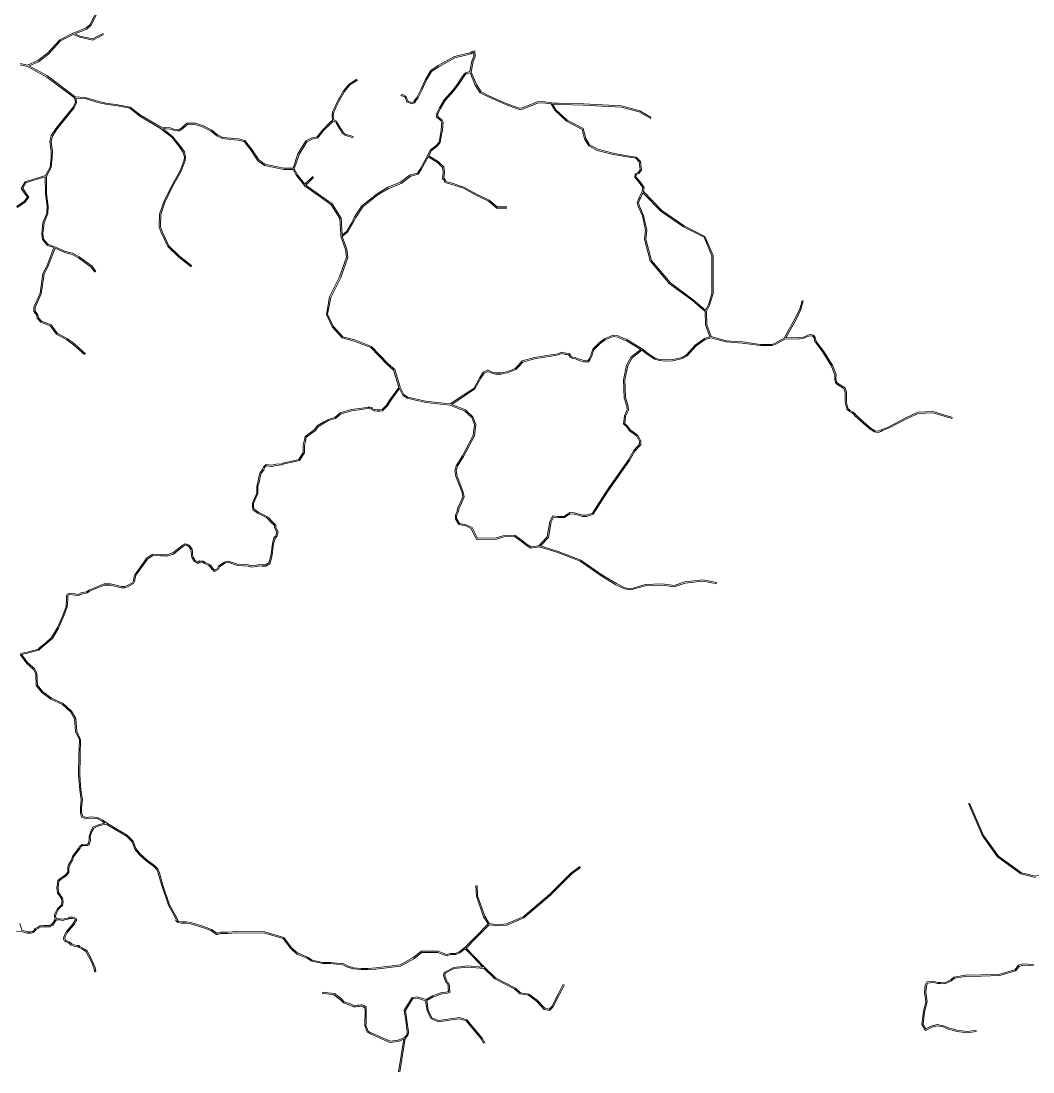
# Model space of a CAD drawing. Header units: millimetres. Extents: x 617885 to 663705, y 7172943 to 7234736.
# Drawn here: x 634792 to 639759, y 7202743 to 7207900 of the extents above; entities that cross this region are included whole.
import ezdxf

# ---------------------------------------------------------------- set-up
doc = ezdxf.new("R2010")
doc.units = ezdxf.units.MM
doc.layers.add('VIAS', color=7, linetype='Continuous', lineweight=5)

msp = doc.modelspace()

# ---------------------------------------------------------------- linework, layer by layer
at = {"layer": 'VIAS', "color": 253}
for points in [[(635188.2, 7207998.7), (635130.6, 7207883.6), (635112.3, 7207866.2), (635047.2, 7207840.4), (635047, 7207840.3), (634982.4, 7207808), (634922.8, 7207742.3), (634874.5, 7207706.1), (634824.3, 7207683.2), (634789.5, 7207691.7)], [(635194.6, 7207839.4), (635173.1, 7207827.3), (635144.5, 7207813), (635082.5, 7207826.2), (635056.2, 7207837.5), (635115.6, 7207861.1), (635135.5, 7207880), (635193.7, 7207996.2)], [(636440.8, 7207614.8), (636402.4, 7207591.1), (636375.4, 7207558.3), (636349.7, 7207514.8), (636332.5, 7207478.3), (636320.9, 7207454.4), (636318.8, 7207437.3), (636321.1, 7207414.2), (636307.9, 7207401.8), (636272.6, 7207366.6), (636245.1, 7207332.2), (636219, 7207326.7), (636189.8, 7207312.1), (636151.3, 7207247.9), (636127.8, 7207178.5), (636081.9, 7207178.5), (635988.9, 7207197.7), (635959.5, 7207219), (635926.6, 7207268.4), (635890.6, 7207314.1), (635858.7, 7207321.7), (635821.8, 7207324.8), (635783.3, 7207329), (635757.1, 7207342.7), (635729, 7207365.3), (635684.4, 7207387.3), (635646.8, 7207399.2), (635616.1, 7207399.7), (635606.2, 7207398.6), (635596.2, 7207390.2), (635580.8, 7207375.7), (635568.5, 7207368), (635559.5, 7207367.1), (635542.6, 7207370.4), (635525.4, 7207376.3), (635479.2, 7207379.2), (635378.5, 7207438), (635328, 7207477.9), (635266.6, 7207489.9), (635208.6, 7207497.8), (635169.3, 7207506.9), (635107.1, 7207525.5), (635058.5, 7207527.6), (634921.7, 7207630.8), (634831.3, 7207679.8), (634877.5, 7207700.9), (634926.8, 7207737.8), (634986.1, 7207803.1), (635048.4, 7207834.3), (635080.7, 7207820.4), (635145.3, 7207806.7), (635175.9, 7207822), (635197.5, 7207834.1)], [(636656.2, 7207537.3), (636661.2, 7207533.9), (636675.2, 7207527.7), (636679.5, 7207520.6), (636684, 7207510), (636684, 7207503.7), (636709.6, 7207494.5), (636722.6, 7207498.2), (636727.3, 7207502.9), (636727.3, 7207506.3), (636739.8, 7207522), (636761, 7207564.4), (636782, 7207611.2), (636807.5, 7207652.6), (636842.5, 7207676.4), (636921.4, 7207719.9), (636968, 7207731.1), (636999.3, 7207739.4), (637009, 7207745.8), (637013.2, 7207746.6), (637014.5, 7207728), (637004.9, 7207704.1), (636995.5, 7207652.2), (636974.4, 7207646.1), (636964.7, 7207637.5), (636950.1, 7207616), (636935.4, 7207593.8), (636911.8, 7207560.9), (636869.1, 7207513.6), (636845.2, 7207473.8), (636832.5, 7207448), (636831.4, 7207429.4), (636835.6, 7207426.1), (636854.8, 7207410.8), (636858.1, 7207403.3), (636854.7, 7207366.2), (636849.1, 7207334.1), (636844.3, 7207306.2), (636829.6, 7207288.9), (636799.6, 7207266.7), (636786.8, 7207238.7), (636751.2, 7207174.2), (636737.8, 7207153.8), (636702.6, 7207145), (636654.1, 7207109.2), (636592.5, 7207084.6), (636540.1, 7207052.3), (636464.9, 7206993.3), (636429.6, 7206939.9), (636415, 7206910.7), (636391.7, 7206869.8), (636367.7, 7206849.9), (636367.7, 7206854.5), (636363, 7206933.3), (636318.5, 7207003.1), (636263.4, 7207042.4), (636189.9, 7207095.1), (636228.1, 7207133.2)], [(636659.5, 7207542.3), (636664.1, 7207539.2), (636679.4, 7207532.4), (636684.8, 7207523.3), (636690, 7207511.2), (636690, 7207507.9), (636709.8, 7207500.8), (636719.4, 7207503.6), (636721.3, 7207505.4), (636721.3, 7207508.4), (636734.7, 7207525.2), (636755.6, 7207567), (636776.7, 7207614), (636803.1, 7207656.8), (636839.3, 7207681.6), (636919.2, 7207725.5), (636966.6, 7207737), (636996.8, 7207744.9), (637006.6, 7207751.4), (637018.7, 7207753.8), (637020.6, 7207727.1), (637010.7, 7207702.5), (637001.2, 7207650.2), (637027.1, 7207588.8), (637050, 7207552.7), (637091.7, 7207532.3), (637173.7, 7207496.3), (637237.2, 7207473.1), (637251.5, 7207473.9), (637286.2, 7207487.3), (637325.5, 7207503.7), (637351.8, 7207505.2), (637396, 7207499.1), (637427.8, 7207497.6), (637437.9, 7207496.1), (637552.1, 7207493.7), (637738.5, 7207484.3), (637828.7, 7207460.5), (637885.6, 7207427.4)], [(634769.8, 7206990.6), (634806.7, 7207014.3), (634823.7, 7207036), (634812.9, 7207051.4), (634793.2, 7207079.4), (634812, 7207111.1), (634848.8, 7207123.4), (634912.2, 7207142.5), (634934.5, 7207184), (634939.7, 7207231.6), (634940, 7207262.1), (634933.2, 7207308.2), (634940.2, 7207338.2), (634964.4, 7207374.4), (635005.3, 7207425.5), (635047.5, 7207477.8), (635058.8, 7207502.1), (635054.7, 7207523), (634918.4, 7207625.7), (634823.5, 7207677.2), (634787.2, 7207686.1)], [(637177, 7206988.7), (637129.1, 7206988.7), (637089.8, 7207020.9), (637028.2, 7207050.9), (636965.7, 7207085.7), (636898.4, 7207108.1), (636890.6, 7207109.5), (636876.6, 7207113.3), (636873.4, 7207122.4), (636866.8, 7207128.9), (636870.2, 7207159), (636867.2, 7207184.5), (636840, 7207210.3), (636793.3, 7207238.5), (636804.4, 7207262.8), (636833.7, 7207284.5), (636849.9, 7207303.6), (636855, 7207333.1), (636860.7, 7207365.4), (636864.2, 7207404.3), (636859.7, 7207414.5), (636839.4, 7207430.8), (636837.6, 7207432.2), (636838.5, 7207446.4), (636850.5, 7207470.9), (636874, 7207510), (636916.5, 7207557.1), (636940.3, 7207590.4), (636955.1, 7207612.6), (636969.2, 7207633.5), (636977.3, 7207640.7), (636996.4, 7207646.2), (637021.8, 7207586), (637045.9, 7207548.1), (637089.2, 7207526.9), (637171.5, 7207490.7), (637236.3, 7207467), (637252.7, 7207468), (637288.4, 7207481.7), (637326.8, 7207497.8), (637351.5, 7207499.2), (637393.8, 7207493.3), (637413, 7207460.8), (637468.6, 7207409.2), (637546.4, 7207368.4), (637558, 7207322.1), (637578.3, 7207287.6), (637620.6, 7207265.5), (637697.7, 7207245.7), (637756.8, 7207235.1), (637808.9, 7207227.4), (637826.2, 7207208.7), (637830.7, 7207170.3), (637821, 7207157.8), (637806, 7207151.2), (637804.1, 7207134.1), (637826.7, 7207108.2), (637844.7, 7207082.9), (637840.8, 7207063.6), (637828.4, 7207037.2), (637824.6, 7207028.8), (637815.9, 7207009.2), (637821.3, 7206990.5), (637842.3, 7206944.3), (637856.9, 7206873.6), (637852.7, 7206829.4), (637880.3, 7206723), (637975.7, 7206610.8), (638087.8, 7206528.3), (638150, 7206475.8), (638152.2, 7206409.2), (638173.6, 7206351.1), (638147.4, 7206342.3), (638101.2, 7206310.4), (638057, 7206261.6), (638036.6, 7206249.4), (637990, 7206239.7), (637956.1, 7206238.1), (637924.9, 7206240.2), (637904.9, 7206246.5), (637870.8, 7206268.5), (637841.8, 7206290.7), (637841.2, 7206291.1), (637779, 7206329.8), (637764.6, 7206338.7), (637751.5, 7206342), (637723.4, 7206354.9), (637698.5, 7206358.3), (637656.5, 7206340.7), (637631.3, 7206323.1), (637598.3, 7206290.2), (637594.9, 7206281), (637590.5, 7206270), (637588.3, 7206257.3), (637580, 7206242.8), (637574.5, 7206233.6), (637556.8, 7206234.6), (637554, 7206234.6), (637533, 7206240.8), (637514.6, 7206248.4), (637497.5, 7206251.6), (637491.4, 7206255.1), (637489.5, 7206261), (637482.9, 7206268.9), (637467.5, 7206270.1), (637464.6, 7206270.1), (637443.4, 7206275.6), (637427.7, 7206267.8), (637393.7, 7206262.3), (637311.7, 7206248.6), (637252, 7206232.2), (637230, 7206208.3), (637216.8, 7206195.1), (637194, 7206185.6), (637178.7, 7206179.9), (637161.4, 7206176), (637148.1, 7206174.1), (637121.3, 7206174.1), (637104.5, 7206177.9), (637084, 7206188.1), (637060.4, 7206177.4), (637044.3, 7206151.2), (637015.4, 7206099.2), (636965.9, 7206066.3), (636898.8, 7206021.9), (636866.8, 7206024.6), (636778.4, 7206034.6), (636690.1, 7206055.3), (636671.1, 7206068.3), (636652.7, 7206103.3), (636645.8, 7206127), (636626, 7206190.5), (636593.7, 7206218.9), (636511.9, 7206303.9), (636429.7, 7206335.5), (636370.9, 7206350.9), (636324.7, 7206403.1), (636297.1, 7206461.4), (636312.6, 7206544.5), (636361.1, 7206642.7), (636396.2, 7206740.5), (636391.1, 7206781.4), (636368.3, 7206842.5), (636396.4, 7206865.9), (636420.3, 7206907.8), (636434.8, 7206936.9), (636469.4, 7206989.2), (636543.6, 7207047.4), (636595.2, 7207079.3), (636657.1, 7207103.9), (636705.2, 7207139.4), (636741.5, 7207148.5), (636756.4, 7207171.1), (636790.6, 7207233.2), (636836.3, 7207205.5), (636861.5, 7207181.6), (636864.2, 7207159), (636860.5, 7207126.7), (636868.2, 7207119.1), (636872, 7207108.3), (636889.2, 7207103.6), (636897, 7207102.2), (636963.2, 7207080.2), (637025.4, 7207045.6), (637086.5, 7207015.8), (637127, 7206982.7), (637177, 7206982.7)], [(636444, 7207609.7), (636406.4, 7207586.5), (636380.3, 7207554.8), (636355, 7207512), (636337.9, 7207475.7), (636326.7, 7207452.7), (636324.9, 7207437.2), (636327.1, 7207415.1), (636341, 7207409), (636360.6, 7207375.2), (636374.6, 7207351.7), (636383.5, 7207345.3), (636423.4, 7207333)], [(635627, 7206694.8), (635566.5, 7206741.8), (635512.2, 7206793.8), (635480.6, 7206862.6), (635470.3, 7206888.9), (635471.7, 7206952.4), (635492.3, 7207012.6), (635530.7, 7207090.5), (635572.4, 7207165.9), (635592.4, 7207218), (635593.7, 7207232.6), (635588.3, 7207255.7), (635573.8, 7207277.7), (635533.1, 7207328.2), (635476.6, 7207373.8), (635375.1, 7207433.1), (635325.4, 7207472.3), (635265.6, 7207484), (635207.5, 7207491.9), (635167.8, 7207501.1), (635106.1, 7207519.5), (635061.1, 7207521.5), (635065.1, 7207501.3), (635052.6, 7207474.6), (635009.9, 7207421.7), (634969.2, 7207370.9), (634945.8, 7207335.8), (634939.3, 7207308), (634946, 7207262.5), (634945.7, 7207231.3), (634940.3, 7207182.2), (634917.3, 7207139.2), (634917.6, 7207053.3), (634925.6, 7206992.3), (634924.2, 7206955.8), (634905.7, 7206909.4), (634899.4, 7206857), (634902.5, 7206830.3), (634925.5, 7206803.6), (634958.2, 7206793), (634958.5, 7206792.9), (635009.8, 7206769.8), (635045.3, 7206760.6), (635077.3, 7206743.3), (635140.8, 7206697), (635159.4, 7206671.7)], [(638625.6, 7206528.5), (638613.9, 7206486.4), (638590.5, 7206438.4), (638537.9, 7206345), (638494, 7206319.6), (638478.4, 7206313.6), (638421.7, 7206313.6), (638332.6, 7206325.7), (638252.6, 7206331.7), (638179.8, 7206351.7), (638158.2, 7206410.4), (638156, 7206476.6), (638171.3, 7206506.3), (638188.9, 7206563), (638189.4, 7206648.7), (638189.4, 7206750.2), (638149, 7206843.5), (638047.2, 7206895.9), (637937.4, 7206970.2), (637846.9, 7207063.6), (637851, 7207084.3), (637831.5, 7207112), (637810.4, 7207136.1), (637811.6, 7207147.1), (637824.8, 7207152.9), (637836.9, 7207168.5), (637832, 7207211.3), (637811.9, 7207233.1), (637757.7, 7207241), (637699, 7207251.6), (637622.8, 7207271.1), (637582.6, 7207292.1), (637563.6, 7207324.4), (637551.6, 7207372.4), (637472.1, 7207414.1), (637417.7, 7207464.6), (637401.1, 7207492.8), (637427.2, 7207491.6), (637437.4, 7207490.1), (637551.9, 7207487.7), (637737.6, 7207478.3), (637826.4, 7207455), (637882.6, 7207422.2)], [(636421.6, 7207327.2), (636380.8, 7207339.9), (636370.1, 7207347.5), (636355.4, 7207372.2), (636336.8, 7207404.3), (636324.9, 7207409.5), (636312, 7207397.5), (636277.1, 7207362.5), (636248.4, 7207326.7), (636221, 7207321), (636194.1, 7207307.5), (636156.7, 7207245.4), (636133.2, 7207175.8), (636148.9, 7207145.8), (636185.6, 7207099.2), (636223.8, 7207137.5)], [(635630.7, 7206699.5), (635570.4, 7206746.4), (635517.2, 7206797.3), (635486.1, 7206864.9), (635476.3, 7206890), (635477.6, 7206951.4), (635497.9, 7207010.3), (635536, 7207087.7), (635577.9, 7207163.3), (635598.3, 7207216.6), (635599.8, 7207233.1), (635593.9, 7207258.1), (635578.7, 7207281.2), (635537.4, 7207332.4), (635487.6, 7207372.7), (635524.2, 7207370.4), (635541, 7207364.6), (635559.2, 7207361.1), (635570.5, 7207362.2), (635584.5, 7207371), (635600.2, 7207385.7), (635608.7, 7207392.8), (635616.3, 7207393.7), (635645.8, 7207393.2), (635682.2, 7207381.7), (635725.7, 7207360.2), (635753.8, 7207337.6), (635781.5, 7207323.2), (635821.3, 7207318.8), (635857.8, 7207315.8), (635887.1, 7207308.7), (635921.7, 7207264.8), (635955.1, 7207214.8), (635986.4, 7207192), (636081.3, 7207172.5), (636128.1, 7207172.5), (636143.9, 7207142.5), (636182.9, 7207092.8), (636183.5, 7207092.3), (636260, 7207037.5), (636314.1, 7206998.9), (636357.1, 7206931.4), (636361.7, 7206854.3), (636361.7, 7206843.5), (636361.9, 7206842.4), (636385.3, 7206779.9), (636390.1, 7206741.2), (636355.6, 7206645), (636306.8, 7206546.4), (636290.9, 7206460.5), (636319.7, 7206399.8), (636367.6, 7206345.6), (636427.8, 7206329.7), (636508.5, 7206298.7), (636589.6, 7206214.6), (636620.8, 7206187.2), (636640, 7206125.3), (636646.6, 7206102.7), (636605.9, 7206046.1), (636595.1, 7206031.6), (636586.2, 7206015.7), (636575.8, 7206005.2), (636563.9, 7205993.4), (636552.6, 7205991.8), (636540.5, 7205991.8), (636529.7, 7205993.6), (636524.9, 7205993.6), (636517.6, 7205997.9), (636515.6, 7206003.9), (636504.7, 7206006.1), (636495.1, 7206006.1), (636487.7, 7206004.3), (636464.5, 7206000.7), (636412.3, 7205993.5), (636357.7, 7205977.1), (636332.6, 7205955.6), (636298.9, 7205945), (636278.8, 7205934.1), (636247.8, 7205915.8), (636231.6, 7205894.2), (636186.2, 7205861.5), (636182.4, 7205839), (636176.9, 7205819), (636176.9, 7205783.7), (636154.8, 7205749.6), (636129.1, 7205742.8), (636081.8, 7205733.2), (636071.2, 7205727.9), (636044.7, 7205726.2), (636023.5, 7205720.9), (635995.8, 7205724.5), (635981.6, 7205712.3), (635977.9, 7205699.6), (635965.4, 7205685.2), (635958, 7205657.5), (635956.2, 7205643.2), (635948.9, 7205617.9), (635948.9, 7205584.1), (635927.4, 7205534), (635927.4, 7205513.2), (635931.5, 7205501), (635955.8, 7205484.2), (635966.7, 7205478.7), (635995.1, 7205464.5), (636003.7, 7205457.7), (636019.7, 7205439.9), (636036.8, 7205424.5), (636036.8, 7205414.4), (636047.3, 7205393.3), (636042.4, 7205373.7), (636033.5, 7205364.8), (636026.1, 7205337), (636022.5, 7205313.4), (636020.7, 7205293.8), (636015.3, 7205265.4), (636008.5, 7205241.6), (635992.3, 7205231.9), (635975.5, 7205231.9), (635964.4, 7205233.7), (635947.8, 7205230), (635923.5, 7205226.6), (635907.7, 7205231.8), (635882.2, 7205233.7), (635853.9, 7205235.4), (635809.3, 7205250.7), (635790.3, 7205245.3), (635777.1, 7205237.4), (635761.2, 7205225.5), (635754.9, 7205213), (635742.2, 7205206.6), (635740, 7205208.1), (635732.8, 7205215.3), (635725.2, 7205225.5), (635717, 7205233.6), (635695.2, 7205243.8), (635685.9, 7205250.5), (635667.3, 7205251.9), (635660.3, 7205246.1), (635646.3, 7205253.6), (635636.9, 7205270.2), (635634.4, 7205282.3), (635633.2, 7205297.4), (635631.8, 7205309.6), (635627.5, 7205315.3), (635621.1, 7205324.4), (635616.7, 7205328.7), (635605.7, 7205334.2), (635596.6, 7205335.7), (635585.3, 7205328.7), (635572.5, 7205318.4), (635536.8, 7205290.3), (635507.3, 7205280.5), (635476.2, 7205281.8), (635437.1, 7205284.4), (635407.8, 7205264.5), (635391, 7205239.9), (635350.1, 7205183.7), (635346.1, 7205167.8), (635343.6, 7205152.9), (635339.2, 7205144), (635316, 7205131.8), (635301.5, 7205125.7), (635284.6, 7205125.7), (635253.2, 7205133.3), (635230, 7205138.4), (635200.9, 7205138.7), (635148.6, 7205118.3), (635125.1, 7205108.1), (635115.3, 7205099.7), (635091.3, 7205095.5), (635073, 7205087.1), (635056.6, 7205089.8), (635031.3, 7205092.8), (635019.3, 7205087.6), (635015.8, 7205077.2), (635015.8, 7205062.5), (635013, 7205027.1), (634996.7, 7204983.8), (634970.5, 7204924.7), (634941.1, 7204875), (634915.2, 7204851.3), (634885.4, 7204827.3), (634876.7, 7204818.6), (634822.7, 7204804), (634790.2, 7204796.9)], [(636792.1, 7207235.8), (636792.1, 7207235.9)], [(634773.5, 7206985.9), (634810.7, 7207009.8), (634831.1, 7207035.8), (634817.8, 7207054.8), (634800.3, 7207079.7), (634816, 7207106.2), (634850.7, 7207117.7), (634911.3, 7207136), (634911.6, 7207052.9), (634919.6, 7206992.1), (634918.3, 7206957.1), (634899.8, 7206910.9), (634893.4, 7206857), (634896.8, 7206827.7), (634922, 7206798.4), (634953.3, 7206788.3), (634918.4, 7206696.9), (634899.9, 7206662), (634885.7, 7206564.2), (634855, 7206496.8), (634855, 7206474.8), (634869.4, 7206456.3), (634871.5, 7206442), (634888.8, 7206422.4), (634935.5, 7206404.2), (634965.6, 7206363.8), (635016.3, 7206336.6), (635050.2, 7206311.7), (635104, 7206263.3)], [(637844.6, 7207057.4), (637833.8, 7207034.7), (637830.1, 7207026.4), (637822.3, 7207008.7), (637827, 7206992.6), (637848.1, 7206946.2), (637862.9, 7206873.9), (637858.7, 7206829.8), (637885.8, 7206725.9), (637979.8, 7206615.2), (638091.5, 7206533), (638152, 7206482), (638165.8, 7206508.5), (638182.9, 7206563.9), (638183.4, 7206648.8), (638183.4, 7206749), (638144.3, 7206839.1), (638044.2, 7206890.7), (637933.5, 7206965.6), (637844.6, 7207057.4)], [(635108, 7206267.7), (635054, 7206316.3), (635019.5, 7206341.7), (634969.6, 7206368.4), (634939.3, 7206409.1), (634892.4, 7206427.5), (634877.1, 7206444.6), (634875.1, 7206458.7), (634861, 7206476.9), (634861, 7206495.5), (634891.5, 7206562.5), (634905.7, 7206660.1), (634923.9, 7206694.4), (634958.9, 7206786.1), (635007.8, 7206764.1), (635043.1, 7206754.9), (635074.1, 7206738.2), (635136.5, 7206692.7), (635154.6, 7206668.2)], [(639363.6, 7205955.4), (639268.8, 7205984.3), (639194.4, 7205980.3), (639135.2, 7205953.4), (639050.9, 7205909.7), (639039.6, 7205904.6), (639017.6, 7205896.2), (639010.3, 7205892.1), (638999.8, 7205888.3), (638983.5, 7205890.2), (638963.4, 7205902.2), (638930.3, 7205930.1), (638889.1, 7205967.2), (638884.9, 7205974.6), (638873.7, 7205982.4), (638861.5, 7205988.5), (638851.9, 7205998.1), (638849, 7206006.7), (638844.9, 7206021), (638842.9, 7206034.1), (638842.9, 7206079), (638837.4, 7206099.7), (638800.3, 7206123.6), (638795.1, 7206129.8), (638791.9, 7206144), (638793, 7206164.2), (638776.2, 7206208.7), (638732.4, 7206278.5), (638700.5, 7206321), (638692.7, 7206333.3), (638690.3, 7206347.5), (638682.2, 7206359.7), (638666, 7206362.4), (638649.8, 7206357.4), (638632.4, 7206349.3), (638611.8, 7206347), (638545.3, 7206345.9), (638595.8, 7206435.6), (638619.5, 7206484.2), (638631.4, 7206526.9)], [(637834.3, 7206288.3), (637787, 7206252.2), (637764.2, 7206211.3), (637749.3, 7206139.6), (637752.3, 7206051.6), (637765.6, 7206010.2), (637767, 7205992.1), (637753.8, 7205962.8), (637749.1, 7205923.9), (637764.7, 7205909.1), (637778.1, 7205889.7), (637799.2, 7205874.6), (637814.9, 7205863.2), (637827.6, 7205837.9), (637827.6, 7205823.5), (637800, 7205793.1), (637773.3, 7205747.1), (637668.3, 7205597.9), (637596.4, 7205484.9), (637568.1, 7205474.9), (637549.1, 7205474.9), (637536, 7205479.7), (637508.8, 7205486.5), (637485.8, 7205488.3), (637455.5, 7205469.8), (637426.3, 7205469.8), (637402.7, 7205471.6), (637388.1, 7205444.4), (637374.8, 7205369.4), (637334, 7205325.8), (637295.3, 7205319.7), (637277, 7205331.8), (637251.3, 7205351.1), (637216, 7205377.6), (637163, 7205375.3), (637124.4, 7205364.6), (637032, 7205362.5), (637006.6, 7205415.5), (636977.3, 7205429), (636943.9, 7205435.2), (636930, 7205459.1), (636930, 7205474.8), (636938.5, 7205494), (636940.6, 7205506.8), (636953.4, 7205534.4), (636966.6, 7205565.4), (636961.1, 7205593.3), (636932.1, 7205666.6), (636927.2, 7205694.6), (636933.7, 7205715.8), (636964.3, 7205763.3), (637017.5, 7205864.6), (637024.5, 7205921.3), (637010.3, 7205958.5), (636973.5, 7205991.8), (636906, 7206019.5), (636969.2, 7206061.3), (637019.9, 7206095), (637049.5, 7206148.2), (637064.6, 7206172.7), (637083.9, 7206181.4), (637102.4, 7206172.2), (637120.7, 7206168.1), (637148.5, 7206168.1), (637162.5, 7206170.1), (637180.4, 7206174.1), (637196.2, 7206180), (637220.2, 7206190), (637234.3, 7206204.1), (637255.2, 7206226.9), (637313, 7206242.8), (637394.7, 7206256.4), (637429.6, 7206262), (637444.1, 7206269.2), (637463.8, 7206264.1), (637467.3, 7206264.1), (637479.9, 7206263.1), (637484.1, 7206258), (637486.5, 7206251), (637495.4, 7206245.9), (637512.8, 7206242.7), (637531, 7206235.2), (637553.1, 7206228.6), (637556.7, 7206228.6), (637577.8, 7206227.4), (637585.2, 7206239.7), (637594.1, 7206255.3), (637596.3, 7206268.4), (637600.5, 7206278.9), (637603.5, 7206286.9), (637635.1, 7206318.5), (637659.4, 7206335.4), (637699.3, 7206352.2), (637721.7, 7206349.1), (637749.5, 7206336.3), (637762.3, 7206333.1), (637775.9, 7206324.7), (637834.3, 7206288.3)], [(638207.6, 7205145), (638138.5, 7205158.5), (638050.6, 7205148.3), (637997.3, 7205130), (637939.1, 7205138.3), (637854.7, 7205135), (637784.6, 7205115), (637755.5, 7205119.8), (637714.2, 7205139.7), (637642.3, 7205183.1), (637539.1, 7205254.7), (637429, 7205297.9), (637341, 7205324.4), (637380.4, 7205366.7), (637393.9, 7205442.4), (637406.1, 7205465.4), (637426.1, 7205463.8), (637457.2, 7205463.8), (637487.3, 7205482.2), (637507.8, 7205480.6), (637534.2, 7205474), (637548, 7205468.9), (637569.2, 7205468.9), (637600.3, 7205479.9), (637673.3, 7205594.5), (637778.4, 7205743.9), (637804.9, 7205789.5), (637833.6, 7205821.2), (637833.6, 7205839.3), (637819.6, 7205867.2), (637802.8, 7205879.5), (637782.5, 7205893.9), (637769.3, 7205913), (637755.5, 7205926.2), (637759.7, 7205961.2), (637773.1, 7205991), (637771.5, 7206011.3), (637758.2, 7206052.6), (637755.3, 7206139.1), (637769.9, 7206209.2), (637791.6, 7206248.2), (637839.6, 7206284.8), (637867.3, 7206263.6), (637902.3, 7206241), (637923.8, 7206234.3), (637956, 7206232.1), (637990.7, 7206233.7), (638038.8, 7206243.7), (638060.9, 7206256.9), (638105.2, 7206305.9), (638150.1, 7206336.9), (638177.6, 7206346.1), (638251.6, 7206325.8), (638331.9, 7206319.7), (638421.3, 7206307.6), (638479.5, 7206307.6), (638496.6, 7206314.2), (638540.9, 7206339.8), (638612.2, 7206341), (638634.1, 7206343.4), (638652, 7206351.8), (638666.4, 7206356.2), (638678.6, 7206354.2), (638684.6, 7206345.2), (638687, 7206331.1), (638695.6, 7206317.5), (638727.4, 7206275.1), (638770.8, 7206206), (638787, 7206163.3), (638785.8, 7206143.5), (638789.6, 7206127.1), (638796.3, 7206119.1), (638832.2, 7206095.9), (638836.9, 7206078.2), (638836.9, 7206033.7), (638839.1, 7206019.7), (638843.3, 7206004.9), (638846.7, 7205994.8), (638857.9, 7205983.6), (638870.6, 7205977.2), (638880.3, 7205970.5), (638884.4, 7205963.4), (638926.4, 7205925.6), (638959.9, 7205897.3), (638981.5, 7205884.4), (639000.5, 7205882.1), (639012.9, 7205886.6), (639020.2, 7205890.8), (639041.9, 7205899.1), (639053.5, 7205904.3), (639137.8, 7205948), (639195.9, 7205974.4), (639268.1, 7205978.3), (639361.9, 7205949.6)], [(638176.6, 7206352), (638176.5, 7206352)], [(637025.1, 7203658.7), (637027.3, 7203606.1), (637062.4, 7203505.5), (637085, 7203469.8), (637019.3, 7203404.1), (636970.5, 7203353.5), (636942.2, 7203333.3), (636924.6, 7203325.5), (636900.1, 7203325.5), (636880.1, 7203319.5), (636839.5, 7203335.8), (636757.7, 7203335.8), (636716, 7203304.5), (636653.2, 7203269.3), (636533.7, 7203254.7), (636495.8, 7203251.8), (636460.9, 7203251.8), (636423.3, 7203254.7), (636397.5, 7203263.3), (636373.7, 7203275.1), (636340.9, 7203278.1), (636311.5, 7203281.1), (636273.6, 7203281.1), (636221.7, 7203292.6), (636198.5, 7203307.1), (636148.9, 7203327.5), (636120.2, 7203353.3), (636081.7, 7203403.6), (635989.5, 7203430.4), (635849.8, 7203432.2), (635805.6, 7203428.9), (635772.6, 7203428.9), (635756.3, 7203424), (635752.9, 7203424), (635727.1, 7203443.3), (635684.2, 7203458.2), (635625.1, 7203476.2), (635603.5, 7203479.5), (635580.7, 7203479.5), (635565.5, 7203482.6), (635559.3, 7203488.8), (635560.8, 7203493.1), (635521, 7203564.2), (635486.9, 7203665.1), (635471.1, 7203720.3), (635463.7, 7203740.5), (635446.6, 7203757.4), (635410.9, 7203782), (635377.5, 7203813.3), (635355.5, 7203840.3), (635343.2, 7203876.2), (635312.8, 7203905.5), (635257.3, 7203938.3), (635212.1, 7203965.5), (635194.1, 7203978.7), (635167.2, 7203992.4), (635135, 7203995.5), (635114.2, 7203992.5), (635103.7, 7203994.9), (635095, 7203998.3), (635091.8, 7204008.2), (635089.4, 7204017), (635089.4, 7204040.5), (635093.5, 7204078.7), (635086.1, 7204127.9), (635080.6, 7204200.2), (635081.9, 7204298), (635084.3, 7204373.9), (635065.4, 7204416.3), (635060.7, 7204477.6), (635039, 7204513.8), (634998.3, 7204552), (634941.7, 7204577.9), (634897.6, 7204610.4), (634872.6, 7204642.2), (634870.3, 7204698.2), (634858, 7204722.8), (634824.9, 7204751.2), (634794.9, 7204791.8), (634824.1, 7204798.2), (634879.8, 7204813.3), (634889.4, 7204822.9), (634919.1, 7204846.8), (634945.8, 7204871.1), (634975.8, 7204921.9), (635002.2, 7204981.6), (635018.9, 7205025.8), (635021.8, 7205062.3), (635021.8, 7205076.3), (635024.1, 7205083.2), (635032.2, 7205086.6), (635055.8, 7205083.8), (635073.9, 7205080.8), (635093.1, 7205089.7), (635117.9, 7205094.1), (635128.3, 7205102.9), (635150.8, 7205112.8), (635202, 7205132.7), (635229.4, 7205132.4), (635251.9, 7205127.4), (635283.9, 7205119.7), (635302.7, 7205119.7), (635318.6, 7205126.4), (635343.7, 7205139.6), (635349.4, 7205151), (635352, 7205166.5), (635355.6, 7205181.1), (635395.9, 7205236.5), (635412.2, 7205260.1), (635438.8, 7205278.3), (635475.9, 7205275.8), (635508.2, 7205274.5), (635539.7, 7205285), (635576.2, 7205313.7), (635588.8, 7205323.8), (635597.8, 7205329.4), (635603.9, 7205328.4), (635613.2, 7205323.8), (635616.5, 7205320.5), (635622.7, 7205311.8), (635626, 7205307.3), (635627.2, 7205296.8), (635628.5, 7205281.4), (635631.2, 7205268.1), (635642, 7205249.2), (635661, 7205238.9), (635669.3, 7205245.8), (635683.7, 7205244.7), (635692.2, 7205238.6), (635713.5, 7205228.6), (635720.6, 7205221.5), (635728.2, 7205211.4), (635736.2, 7205203.4), (635741.7, 7205199.7), (635759.4, 7205208.6), (635765.9, 7205221.5), (635780.4, 7205232.4), (635792.7, 7205239.7), (635809.2, 7205244.4), (635852.8, 7205229.5), (635881.8, 7205227.7), (635906.5, 7205225.9), (635923, 7205220.4), (635948.9, 7205224.1), (635964.6, 7205227.6), (635975, 7205225.9), (635994, 7205225.9), (636013.7, 7205237.7), (636021.2, 7205264), (636026.6, 7205292.9), (636028.4, 7205312.7), (636032, 7205335.7), (636038.9, 7205361.6), (636047.9, 7205370.6), (636053.7, 7205394), (636042.8, 7205415.8), (636042.8, 7205427.2), (636024, 7205444.1), (636007.8, 7205462.1), (635998.4, 7205469.6), (635969.4, 7205484.1), (635958.9, 7205489.4), (635936.5, 7205504.8), (635933.4, 7205514.1), (635933.4, 7205532.7), (635954.9, 7205582.9), (635954.9, 7205617.1), (635962.1, 7205642), (635963.9, 7205656.3), (635970.8, 7205682.3), (635983.3, 7205696.6), (635986.8, 7205709), (635997.7, 7205718.2), (636023.8, 7205714.8), (636045.6, 7205720.2), (636072.8, 7205722), (636083.8, 7205727.5), (636130.4, 7205736.9), (636158.5, 7205744.4), (636182.9, 7205781.9), (636182.9, 7205818.2), (636188.3, 7205837.7), (636191.7, 7205858.1), (636235.8, 7205889.9), (636251.9, 7205911.3), (636281.8, 7205928.9), (636301.2, 7205939.4), (636335.6, 7205950.3), (636360.7, 7205971.8), (636413.6, 7205987.6), (636465.4, 7205994.8), (636488.8, 7205998.4), (636495.8, 7206000.1), (636504.1, 7206000.1), (636511, 7205998.7), (636512.6, 7205993.9), (636523.3, 7205987.6), (636529.2, 7205987.6), (636540, 7205985.8), (636553, 7205985.8), (636566.7, 7205987.7), (636580, 7206001), (636591, 7206012), (636600.1, 7206028.3), (636610.8, 7206042.5), (636649.5, 7206096.5), (636666.5, 7206064.2), (636687.6, 7206049.7), (636777.3, 7206028.7), (636866.2, 7206018.6), (636898.9, 7206015.9), (636970.3, 7205986.6), (637005.2, 7205955), (637018.4, 7205920.5), (637011.7, 7205866.5), (636959.1, 7205766.3), (636928.2, 7205718.3), (636921, 7205695), (636926.3, 7205665), (636955.4, 7205591.6), (636960.4, 7205566), (636947.9, 7205536.9), (636934.8, 7205508.6), (636932.7, 7205495.7), (636924, 7205476.1), (636924, 7205457.5), (636940.1, 7205429.8), (636975.5, 7205423.2), (637002.1, 7205410.9), (637028.3, 7205356.4), (637125.2, 7205358.6), (637164, 7205369.4), (637214.2, 7205371.5), (637247.7, 7205346.3), (637273.6, 7205326.9), (637294, 7205313.4), (637335.3, 7205319.9), (637427, 7205292.2), (637536.2, 7205249.4), (637639.1, 7205178), (637711.3, 7205134.4), (637753.7, 7205114), (637785, 7205108.8), (637855.6, 7205129), (637938.8, 7205132.3), (637997.9, 7205123.9), (638051.9, 7205142.4), (638138.2, 7205152.4), (638206.5, 7205139.1)], [(634787, 7203471.5), (634795.5, 7203438.9), (634822.4, 7203430.6), (634841.5, 7203430.6), (634849.2, 7203433.4), (634856, 7203439), (634861.9, 7203446.8), (634873.7, 7203452.7), (634886, 7203459.8), (634897.8, 7203461.2), (634904.9, 7203462.4), (634917, 7203461.8), (634931.2, 7203461.8), (634936.1, 7203464.6), (634943.6, 7203468.6), (634959.9, 7203492.4), (634955.9, 7203505.5), (634956.5, 7203515.8), (634964.8, 7203533), (634968, 7203539.8), (634970.4, 7203546.4), (634978.5, 7203552.8), (634990, 7203563.3), (634992.4, 7203578.5), (634989.9, 7203594.5), (634970.6, 7203621.6), (634968, 7203647), (634970.5, 7203668), (634973.1, 7203683.7), (634983.8, 7203693.1), (634998.5, 7203702.8), (635011.5, 7203712.3), (635021.5, 7203724.5), (635021.5, 7203741.9), (635024.1, 7203757.3), (635039.9, 7203784.1), (635044.8, 7203801.3), (635077.7, 7203845.1), (635080.3, 7203851.6), (635091.5, 7203859.9), (635117.1, 7203861.1), (635121.6, 7203863.8), (635127.2, 7203880.4), (635126, 7203899.1), (635134.8, 7203925.3), (635145.1, 7203944.6), (635163.1, 7203953.6), (635176.8, 7203958.6), (635203.3, 7203964.5), (635190.9, 7203973.5), (635165.5, 7203986.5), (635135.1, 7203989.5), (635113.9, 7203986.4), (635101.9, 7203989.1), (635090.1, 7203993.8), (635086.1, 7204006.5), (635083.4, 7204016.2), (635083.4, 7204040.8), (635087.5, 7204078.6), (635080.1, 7204127.2), (635074.6, 7204200.1), (635075.9, 7204298.2), (635078.3, 7204372.7), (635059.5, 7204414.8), (635054.8, 7204475.7), (635034.2, 7204510), (634994.9, 7204546.9), (634938.7, 7204572.7), (634893.4, 7204606), (634866.7, 7204640), (634864.4, 7204696.7), (634853.2, 7204719.1), (634820.4, 7204747.1), (634787.7, 7204791.5)], [(639770.9, 7203697.9), (639699.2, 7203715.8), (639585.1, 7203798.6), (639511.3, 7203901.4), (639442.3, 7204060.7)], [(640165.3, 7203894.4), (640119.2, 7203854.5), (640072.6, 7203821.2), (640018.2, 7203808.7), (639957.8, 7203749.6), (639914.9, 7203721.7), (639904.4, 7203748.6), (639875.3, 7203754.1), (639855.7, 7203742.4), (639823.3, 7203726.2), (639786, 7203708.8), (639770.8, 7203704.1), (639701.8, 7203721.4), (639589.4, 7203802.9), (639516.5, 7203904.3), (639447.8, 7204063.1)], [(636270.3, 7203135.9), (636330.5, 7203127.9), (636364.9, 7203102.6), (636378.6, 7203087.9), (636408.8, 7203077.2), (636425.2, 7203069.5), (636434.2, 7203068.6), (636444.7, 7203070.5), (636451.7, 7203071.5), (636459.9, 7203072.5), (636465.5, 7203072.5), (636474.3, 7203069.2), (636485.7, 7203061.3), (636486.8, 7203044.9), (636486.8, 7203019), (636485.8, 7202996.3), (636485.8, 7202982.4), (636484.9, 7202971.1), (636495.1, 7202944.1), (636509.9, 7202935.8), (636603.6, 7202894), (636641.7, 7202899.3), (636673.3, 7202911.2), (636686.5, 7202927.9), (636687.3, 7202940.5), (636680.4, 7202995.4), (636673.3, 7203047), (636711.5, 7203108.9), (636738.7, 7203112.4), (636780.3, 7203098.4), (636812.4, 7203117.9), (636825.5, 7203121.7), (636856.8, 7203132.7), (636877.1, 7203134.6), (636890.8, 7203137.6), (636889.2, 7203157), (636889.2, 7203165.9), (636886, 7203177), (636878.8, 7203180.6), (636865.3, 7203215.4), (636869.5, 7203232.2), (636916.9, 7203256.9), (636985.4, 7203264.2), (637058.3, 7203257.1), (637010.6, 7203307.7), (636972.1, 7203347.3), (636945.2, 7203328.1), (636925.8, 7203319.5), (636901, 7203319.5), (636879.8, 7203313.2), (636838.3, 7203329.8), (636759.7, 7203329.8), (636719.3, 7203299.4), (636655.1, 7203263.4), (636534.3, 7203248.7), (636496.1, 7203245.8), (636460.7, 7203245.8), (636422.1, 7203248.8), (636395.2, 7203257.7), (636372, 7203269.3), (636340.4, 7203272.1), (636311.2, 7203275.1), (636272.9, 7203275.1), (636219.4, 7203287), (636195.7, 7203301.7), (636145.7, 7203322.3), (636115.8, 7203349.2), (636078.1, 7203398.4), (635988.6, 7203424.4), (635849.9, 7203426.2), (635805.9, 7203422.9), (635773.5, 7203422.9), (635757.2, 7203418), (635750.9, 7203418), (635724.3, 7203437.9), (635682.3, 7203452.5), (635623.8, 7203470.3), (635603, 7203473.5), (635580.1, 7203473.5), (635562.5, 7203477), (635552.4, 7203487.1), (635554.2, 7203492.5), (635515.5, 7203561.8), (635481.1, 7203663.3), (635465.4, 7203718.5), (635458.5, 7203737.1), (635442.8, 7203752.8), (635407.1, 7203777.3), (635373.1, 7203809.2), (635350.1, 7203837.3), (635337.9, 7203872.9), (635309.1, 7203900.7), (635254.2, 7203933.2), (635209.9, 7203959.8), (635178.5, 7203952.8), (635165.5, 7203948.1), (635149.5, 7203940.1), (635140.3, 7203923), (635132.1, 7203898.3), (635133.2, 7203879.6), (635126.6, 7203859.8), (635118.9, 7203855.2), (635093.6, 7203854), (635085.3, 7203847.8), (635083, 7203842.1), (635050.3, 7203798.6), (635045.5, 7203781.7), (635029.8, 7203755.2), (635027.5, 7203741.4), (635027.5, 7203722.4), (635015.6, 7203707.9), (635001.9, 7203697.9), (634987.4, 7203688.3), (634978.7, 7203680.6), (634976.4, 7203667.2), (634974.1, 7203646.9), (634976.4, 7203623.8), (634995.7, 7203596.9), (634998.5, 7203578.5), (634995.6, 7203560.3), (634982.4, 7203548.2), (634975.4, 7203542.8), (634973.5, 7203537.5), (634970.2, 7203530.4), (634962.4, 7203514.3), (634961.9, 7203506.2), (634965.4, 7203494.9), (634980.4, 7203495.3), (634997.1, 7203493.2), (635009.1, 7203497), (635023.8, 7203498.8), (635032, 7203502.8), (635045.3, 7203502.4), (635052.5, 7203500.9), (635065.1, 7203495.1), (635064.2, 7203487.1), (635061.7, 7203481.6), (635055.4, 7203472.2), (635049.1, 7203463.2), (635020.6, 7203430.2), (635008.2, 7203406.8), (635006.7, 7203396), (635010.2, 7203389.6), (635013.9, 7203387.2), (635020.4, 7203386), (635028.5, 7203382.1), (635041.7, 7203371.5), (635058, 7203365.2), (635067.7, 7203364.3), (635076.1, 7203363.8), (635081.4, 7203359.4), (635092.8, 7203353.4), (635106.1, 7203344.5), (635114.3, 7203339), (635135.1, 7203303.3), (635146.5, 7203277.7), (635155.4, 7203256.4), (635159.4, 7203235.1)], [(637453.7, 7203174.3), (637428.8, 7203124.6), (637397.5, 7203065.2), (637384, 7203051.8), (637363.2, 7203056.2), (637325.5, 7203095.6), (637284.8, 7203126), (637243.5, 7203132.6), (637218.9, 7203155.5), (637120.9, 7203205.3), (637068.1, 7203255.5), (637014.9, 7203311.9), (636976.6, 7203351.3), (637023.6, 7203399.9), (637089.9, 7203466.2), (637132.2, 7203459.8), (637176.5, 7203464.3), (637259.9, 7203499.4), (637390.8, 7203610.5), (637495.3, 7203715.2), (637538.6, 7203747.6)], [(637031.1, 7203658.9), (637033.3, 7203607.2), (637067.8, 7203508.1), (637090.6, 7203472.1), (637132.4, 7203465.9), (637175, 7203470.1), (637256.8, 7203504.5), (637386.7, 7203614.9), (637491.3, 7203719.7), (637535, 7203752.4)], [(634769.3, 7203434.8), (634792.5, 7203433.6), (634821.5, 7203424.6), (634842.5, 7203424.6), (634852.2, 7203428.1), (634860.4, 7203434.9), (634865.8, 7203442.1), (634876.5, 7203447.4), (634887.9, 7203454), (634898.6, 7203455.2), (634905.3, 7203456.4), (634916.9, 7203455.8), (634932.7, 7203455.8), (634939, 7203459.3), (634947.7, 7203464), (634964.8, 7203488.9), (634980.1, 7203489.3), (634997.7, 7203487.1), (635010.4, 7203491.2), (635025.6, 7203492.9), (635033.3, 7203496.8), (635044.6, 7203496.4), (635050.6, 7203495.2), (635056, 7203492.7), (635058.7, 7203491.5), (635058.3, 7203488.7), (635056.4, 7203484.6), (635050.4, 7203475.5), (635044.4, 7203466.9), (635015.6, 7203433.6), (635002.4, 7203408.7), (635000.4, 7203394.8), (635005.7, 7203385.4), (635011.7, 7203381.6), (635018.5, 7203380.2), (635025.3, 7203377), (635038.6, 7203366.2), (635056.6, 7203359.3), (635067.2, 7203358.3), (635073.8, 7203358), (635078.1, 7203354.4), (635089.7, 7203348.2), (635102.8, 7203339.5), (635109.8, 7203334.8), (635129.8, 7203300.6), (635140.9, 7203275.4), (635149.6, 7203254.7), (635153.5, 7203234)], [(639481.8, 7202942), (639438.2, 7202936), (639411, 7202938.6), (639383.8, 7202942.5), (639368.5, 7202947.6), (639362.2, 7202948.8), (639347.9, 7202952.7), (639317.4, 7202964.2), (639289, 7202970.3), (639262, 7202963), (639231.7, 7202946.5), (639213.1, 7202976.6), (639220.9, 7203040.3), (639233.5, 7203088.3), (639227.2, 7203133.9), (639229.8, 7203169.3), (639238.5, 7203185.2), (639270, 7203189.3), (639293.1, 7203182.9), (639304.3, 7203182.9), (639324.1, 7203181.6), (639339.9, 7203187.7), (639356, 7203196.3), (639370.4, 7203209.4), (639427.6, 7203218.5), (639505.6, 7203219.8), (639595.8, 7203223.6), (639669.4, 7203244.6), (639687.6, 7203266.8), (639709.2, 7203274.3), (639761.9, 7203270.2)], [(637459.1, 7203171.6), (637434.1, 7203121.8), (637402.4, 7203061.6), (637385.9, 7203045.2), (637360.2, 7203050.7), (637321.5, 7203091.1), (637282.4, 7203120.3), (637240.7, 7203127), (637215.5, 7203150.6), (637117.4, 7203200.4), (637064.7, 7203250.5), (636985.4, 7203258.2), (636918.6, 7203251), (636874.6, 7203228.2), (636871.6, 7203215.8), (636883.6, 7203184.9), (636891, 7203181.2), (636895.2, 7203166.7), (636895.2, 7203157.3), (636897.2, 7203132.9), (636878, 7203128.6), (636858.1, 7203126.8), (636827.3, 7203116), (636814.8, 7203112.4), (636784, 7203093.6), (636790.9, 7203046.7), (636808.5, 7203009.8), (636841.4, 7202995.9), (636943.6, 7203010.5), (636979.8, 7202999.1), (637055.4, 7202908.7), (637068.4, 7202886.6)], [(639760.7, 7203264.3), (639710, 7203268.3), (639691.1, 7203261.7), (639672.8, 7203239.3), (639596.7, 7203217.7), (639505.8, 7203213.8), (639428.2, 7203212.5), (639373.1, 7203203.8), (639359.5, 7203191.4), (639342.4, 7203182.2), (639325.1, 7203175.6), (639304.1, 7203176.9), (639292.3, 7203176.9), (639269.5, 7203183.2), (639242.3, 7203179.6), (639235.7, 7203167.5), (639233.2, 7203134.1), (639239.7, 7203087.9), (639226.8, 7203039.1), (639219.3, 7202977.9), (639233.8, 7202954.5), (639259.7, 7202968.6), (639288.8, 7202976.5), (639319.1, 7202969.9), (639349.7, 7202958.4), (639363.5, 7202954.7), (639370, 7202953.4), (639385.2, 7202948.3), (639411.7, 7202944.6), (639438, 7202942), (639480.9, 7202947.9)], [(636644.8, 7202744.5), (636671.3, 7202904.1), (636643.2, 7202893.5), (636602.7, 7202887.8), (636507.2, 7202930.4), (636490.3, 7202939.9), (636478.8, 7202970.2), (636479.8, 7202982.7), (636479.8, 7202996.4), (636480.8, 7203019.2), (636480.8, 7203044.7), (636479.9, 7203058), (636471.5, 7203063.9), (636464.5, 7203066.5), (636460.2, 7203066.5), (636452.5, 7203065.5), (636445.7, 7203064.6), (636434.4, 7203062.5), (636423.6, 7203063.6), (636406.5, 7203071.7), (636375.3, 7203082.7), (636360.9, 7203098), (636328.1, 7203122.1), (636269.5, 7203129.9)], [(637063.2, 7202883.6), (637050.5, 7202905.3), (636976.3, 7202993.9), (636943.1, 7203004.4), (636840.6, 7202989.7), (636804.1, 7203005.1), (636785.1, 7203044.9), (636778, 7203092.8), (636738.1, 7203106.2), (636715.1, 7203103.3), (636679.6, 7203045.7), (636686.3, 7202996.2), (636693.3, 7202940.7), (636692.4, 7202925.7), (636678, 7202907.4), (636650.7, 7202743.5)]]:
    msp.add_lwpolyline(points, dxfattribs=at)

doc.saveas('drawing.dxf')
